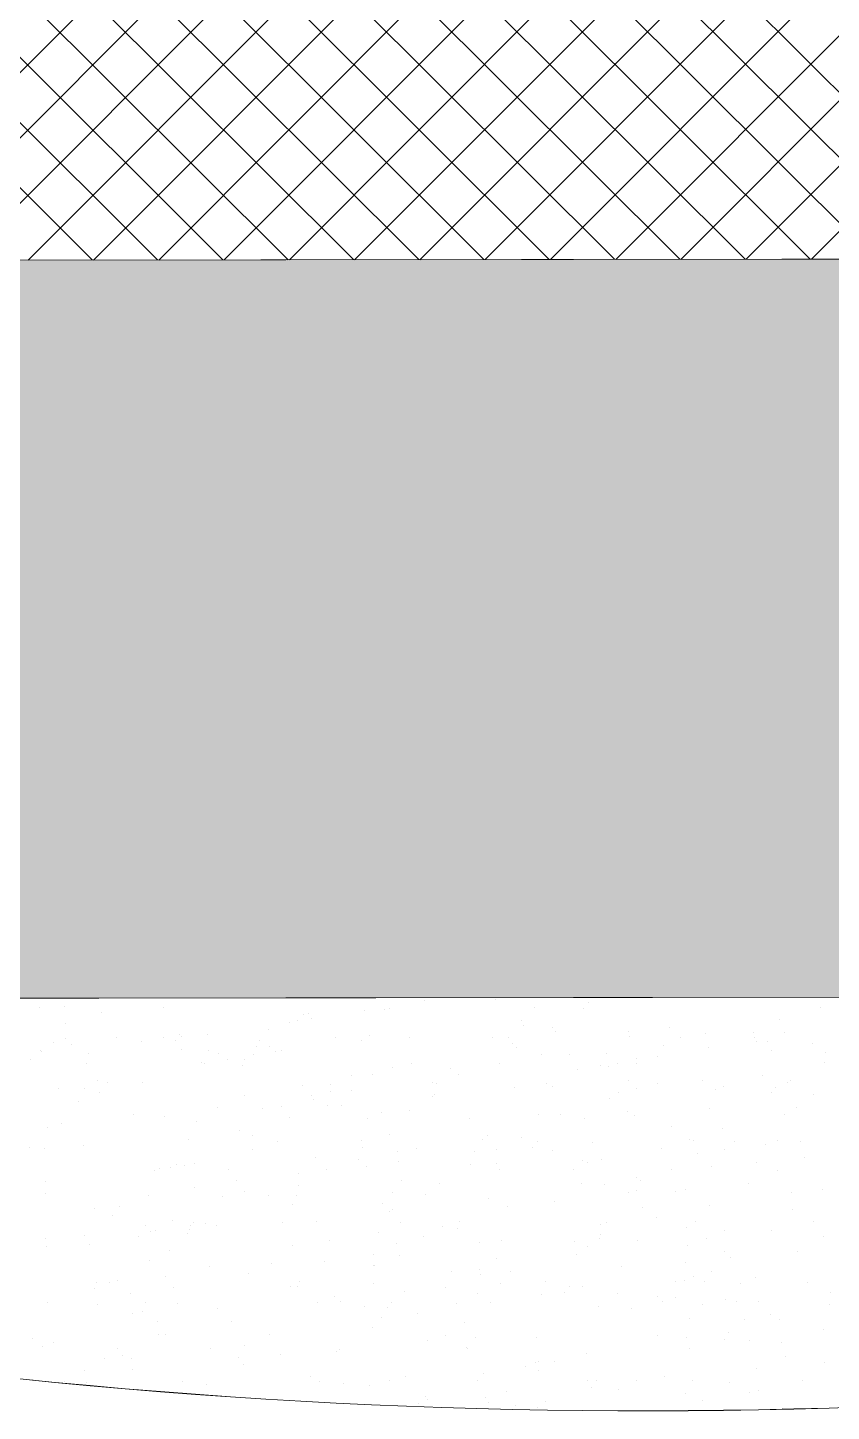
# Model space of a CAD drawing. Header units: inches. Extents: x 22513 to 23848, y -2930 to -2337.
# Drawn here: x 23284.43 to 23287.73, y -2578.94 to -2573.25 of the extents above; entities that cross this region are included whole.
import ezdxf

# ---------------------------------------------------------------- set-up
doc = ezdxf.new("R2010")
doc.units = ezdxf.units.IN
doc.header["$LTSCALE"] = 10
doc.header["$MEASUREMENT"] = 0
doc.layers.add('FURNITURE', color=144, linetype='Continuous', lineweight=9)
doc.layers.add('FURNTIURE', color=7, linetype='Continuous', lineweight=5)

# ---------------------------------------------------------------- blocks, each defined once
blk = doc.blocks.new("50'X96'-G59")
at = {"layer": 'FURNTIURE', "color": 7, "linetype": 'Continuous'}
for p, q in [((1343.851, 882.475), (1331.852, 894.474)), ((1332.382, 894.474), (1344.382, 882.475)), ((1344.912, 882.475), (1332.913, 894.474)), ((1333.443, 894.474), (1345.442, 882.475)), ((1345.973, 882.475), (1333.973, 894.474)), ((1334.504, 894.474), (1346.503, 882.475)), ((1348.967, 894.474), (1336.967, 882.474)), ((1337.497, 882.474), (1349.497, 894.474)), ((1350.028, 894.474), (1338.027, 882.474)), ((1338.558, 882.474), (1350.558, 894.474)), ((1351.088, 894.474), (1339.088, 882.474)), ((1339.618, 882.474), (1351.619, 894.474)), ((1352.149, 894.474), (1340.149, 882.474)), ((1340.679, 882.474), (1352.679, 894.474)), ((1353.21, 894.474), (1341.209, 882.474)), ((1341.74, 882.474), (1353.74, 894.474)), ((1354.27, 894.474), (1342.27, 882.474)), ((1342.8, 882.474), (1354.801, 894.474)), ((1355.331, 894.474), (1343.331, 882.474)), ((1331.522, 894.274), (1343.321, 882.475)), ((1343.861, 882.474), (1355.701, 894.314)), ((1342.791, 882.475), (1331.345, 893.92)), ((1355.878, 893.961), (1344.391, 882.474)), ((1331.168, 893.567), (1342.26, 882.475)), ((1344.922, 882.474), (1356.054, 893.606)), ((1341.73, 882.475), (1330.992, 893.213)), ((1330.815, 892.86), (1341.2, 882.475)), ((1340.669, 882.475), (1330.638, 892.507)), ((1330.462, 892.152), (1340.139, 882.475)), ((1339.609, 882.475), (1330.284, 891.799)), ((1330.107, 891.446), (1339.078, 882.475))]:
    blk.add_line(p, q, dxfattribs=at)
blk = doc.blocks.new("50'X96'-G60")
at = {"layer": 'FURNTIURE', "color": 3, "linetype": 'Continuous'}
for p, q in [((1341.768, 876.451), (1341.768, 876.451)), ((1339.143, 876.354), (1339.143, 876.354)), ((1341.443, 876.382), (1341.443, 876.382)), ((1341.481, 876.39), (1341.481, 876.39)), ((1342.665, 876.397), (1342.665, 876.397)), ((1340.74, 876.292), (1340.74, 876.292)), ((1342.812, 876.228), (1342.812, 876.228)), ((1343.759, 876.232), (1343.759, 876.232)), ((1344.653, 876.295), (1344.653, 876.295)), ((1338.754, 876.111), (1338.754, 876.111)), ((1339.471, 876.12), (1339.471, 876.12)), ((1340.007, 876.178), (1340.007, 876.178)), ((1340.425, 876.131), (1340.425, 876.131)), ((1343.429, 876.199), (1343.429, 876.199)), ((1344.47, 876.119), (1344.47, 876.119)), ((1344.554, 876.118), (1344.554, 876.118)), ((1344.695, 876.184), (1344.695, 876.184)), ((1338.651, 876.05), (1338.651, 876.05)), ((1340.017, 876.046), (1340.017, 876.046)), ((1340.099, 876.022), (1340.099, 876.022)), ((1340.507, 876.083), (1340.507, 876.083)), ((1340.558, 876.036), (1340.558, 876.036)), ((1342.488, 876.101), (1342.488, 876.101)), ((1344.075, 876.066), (1344.075, 876.066)), ((1344.925, 876.101), (1344.925, 876.101)), ((1345.025, 876.027), (1345.025, 876.027)), ((1338.57, 875.974), (1338.57, 875.974)), ((1339.02, 875.94), (1339.02, 875.94)), ((1339.98, 875.94), (1339.98, 875.94)), ((1340.31, 875.973), (1340.31, 875.973)), ((1341.66, 875.94), (1341.66, 875.94)), ((1342.38, 875.94), (1342.38, 875.94)), ((1343.015, 875.891), (1343.015, 875.891)), ((1343.197, 875.923), (1343.197, 875.923)), ((1343.34, 875.94), (1343.34, 875.94)), ((1343.488, 875.982), (1343.488, 875.982)), ((1343.49, 875.94), (1343.49, 875.94)), ((1343.661, 875.993), (1343.661, 875.993)), ((1345.02, 875.94), (1345.02, 875.94)), ((1339.476, 875.784), (1339.476, 875.784)), ((1341.869, 875.777), (1341.869, 875.777)), ((1342.758, 875.779), (1342.758, 875.779)), ((1343.665, 875.776), (1343.665, 875.776)), ((1344.74, 875.798), (1344.74, 875.798)), ((1338.794, 875.743), (1338.794, 875.743)), ((1339.005, 875.739), (1339.005, 875.739)), ((1340.777, 875.762), (1340.777, 875.762)), ((1341.174, 875.72), (1341.174, 875.72)), ((1341.83, 875.67), (1341.83, 875.67)), ((1342.501, 875.747), (1342.501, 875.747)), ((1343.345, 875.701), (1343.345, 875.701)), ((1344.131, 875.725), (1344.131, 875.725)), ((1340.085, 875.583), (1340.085, 875.583)), ((1340.865, 875.652), (1340.865, 875.652)), ((1340.979, 875.596), (1340.979, 875.596)), ((1344.788, 875.578), (1344.788, 875.578)), ((1338.815, 875.452), (1338.815, 875.452)), ((1341.415, 875.541), (1341.415, 875.541)), ((1342.693, 875.521), (1342.693, 875.521)), ((1342.871, 875.526), (1342.871, 875.526)), ((1344.691, 875.522), (1344.691, 875.522)), ((1338.705, 875.424), (1338.705, 875.424)), ((1339.85, 875.321), (1339.85, 875.321)), ((1340.264, 875.394), (1340.264, 875.394)), ((1342.243, 875.325), (1342.243, 875.325)), ((1342.276, 875.357), (1342.276, 875.357)), ((1340.57, 875.304), (1340.57, 875.304)), ((1341.256, 875.318), (1341.256, 875.318)), ((1342.357, 875.237), (1342.357, 875.237)), ((1342.808, 875.23), (1342.808, 875.23)), ((1343.696, 875.245), (1343.696, 875.245)), ((1344.638, 875.312), (1344.638, 875.312)), ((1339.754, 875.125), (1339.754, 875.125)), ((1339.82, 875.114), (1339.82, 875.114)), ((1342.142, 875.121), (1342.142, 875.121)), ((1344.466, 875.132), (1344.466, 875.132)), ((1338.687, 874.983), (1338.687, 874.983)), ((1341.582, 874.987), (1341.582, 874.987)), ((1343.49, 875.01), (1343.49, 875.01)), ((1339.527, 874.87), (1339.527, 874.87)), ((1340.305, 874.904), (1340.305, 874.904)), ((1341.51, 874.888), (1341.51, 874.888)), ((1343.043, 874.966), (1343.043, 874.966)), ((1343.491, 874.906), (1343.491, 874.906)), ((1344.403, 874.959), (1344.403, 874.959)), ((1339.286, 874.781), (1339.286, 874.781)), ((1342.291, 874.843), (1342.291, 874.843)), ((1339.89, 874.649), (1339.89, 874.649)), ((1340.61, 874.649), (1340.61, 874.649)), ((1341.481, 874.74), (1341.481, 874.74)), ((1341.57, 874.649), (1341.57, 874.649)), ((1343.25, 874.649), (1343.25, 874.649)), ((1343.655, 874.682), (1343.655, 874.682)), ((1343.97, 874.649), (1343.97, 874.649)), ((1344.93, 874.649), (1344.93, 874.649)), ((1339.003, 874.543), (1339.003, 874.543)), ((1339.443, 874.536), (1339.443, 874.536)), ((1339.843, 874.563), (1339.843, 874.563)), ((1339.864, 874.621), (1339.864, 874.621)), ((1339.989, 874.641), (1339.989, 874.641)), ((1340.074, 874.628), (1340.074, 874.628)), ((1342.035, 874.601), (1342.035, 874.601)), ((1344.205, 874.582), (1344.205, 874.582)), ((1342.389, 874.498), (1342.389, 874.498)), ((1343.191, 874.518), (1343.191, 874.518)), ((1343.907, 874.455), (1343.907, 874.455)), ((1344.061, 874.518), (1344.061, 874.518)), ((1340.52, 874.317), (1340.52, 874.317)), ((1341.353, 874.39), (1341.353, 874.39)), ((1341.561, 874.38), (1341.561, 874.38)), ((1343.891, 874.323), (1343.891, 874.323)), ((1344.204, 874.407), (1344.204, 874.407)), ((1340.02, 874.29), (1340.02, 874.29)), ((1341.358, 874.299), (1341.358, 874.299)), ((1342.21, 874.265), (1342.21, 874.265)), ((1342.469, 874.251), (1342.469, 874.251)), ((1344.457, 874.195), (1344.457, 874.195)), ((1339.098, 874.161), (1339.098, 874.161)), ((1339.275, 874.18), (1339.275, 874.18)), ((1339.73, 874.123), (1339.73, 874.123)), ((1342.747, 874.166), (1342.747, 874.166)), ((1343.805, 874.161), (1343.805, 874.161)), ((1339.106, 873.985), (1339.106, 873.985)), ((1339.758, 873.991), (1339.758, 873.991)), ((1341.032, 874.048), (1341.032, 874.048)), ((1341.087, 874.006), (1341.087, 874.006)), ((1342.715, 874.064), (1342.715, 874.064)), ((1343.333, 874.067), (1343.333, 874.067)), ((1343.66, 874.047), (1343.66, 874.047)), ((1339.471, 873.93), (1339.471, 873.93)), ((1341.276, 873.965), (1341.276, 873.965)), ((1341.415, 873.872), (1341.415, 873.872)), ((1341.466, 873.954), (1341.466, 873.954)), ((1343.447, 873.945), (1343.447, 873.945)), ((1344.581, 873.899), (1344.581, 873.899)), ((1339.596, 873.844), (1339.596, 873.844)), ((1341.34, 873.794), (1341.34, 873.794)), ((1344.24, 873.751), (1344.24, 873.751)), ((1344.648, 873.853), (1344.648, 873.853)), ((1339.66, 873.739), (1339.66, 873.739)), ((1342.183, 873.711), (1342.183, 873.711)), ((1343.656, 873.729), (1343.656, 873.729)), ((1344.207, 873.691), (1344.207, 873.691)), ((1344.663, 873.666), (1344.663, 873.666)), ((1339.167, 873.548), (1339.167, 873.548)), ((1340.028, 873.625), (1340.028, 873.625)), ((1340.597, 873.574), (1340.597, 873.574)), ((1342.119, 873.622), (1342.119, 873.622)), ((1343.082, 873.577), (1343.082, 873.577)), ((1342.669, 873.504), (1342.669, 873.504)), ((1338.84, 873.359), (1338.84, 873.359)), ((1339.021, 873.352), (1339.021, 873.352)), ((1339.8, 873.359), (1339.8, 873.359)), ((1340.914, 873.354), (1340.914, 873.354)), ((1341.48, 873.359), (1341.48, 873.359)), ((1342.2, 873.359), (1342.2, 873.359)), ((1343.16, 873.359), (1343.16, 873.359)), ((1343.49, 873.36), (1343.49, 873.36)), ((1343.719, 873.391), (1343.719, 873.391)), ((1344.84, 873.359), (1344.84, 873.359)), ((1340.41, 873.219), (1340.41, 873.219)), ((1342.282, 873.187), (1342.282, 873.187)), ((1342.428, 873.275), (1342.428, 873.275)), ((1343.339, 873.29), (1343.339, 873.29)), ((1343.889, 873.254), (1343.889, 873.254)), ((1342.505, 873.155), (1342.505, 873.155)), ((1344.675, 873.135), (1344.675, 873.135))]:
    blk.add_line(p, q, dxfattribs=at)
blk = doc.blocks.new("50'X96'-G61")
at = {"layer": 'FURNTIURE', "color": 1, "linetype": 'Continuous'}
for p, q in [((1341.768, 876.451), (1341.768, 876.451)), ((1339.143, 876.354), (1339.143, 876.354)), ((1341.443, 876.382), (1341.443, 876.382)), ((1341.481, 876.39), (1341.481, 876.39)), ((1342.665, 876.397), (1342.665, 876.397)), ((1340.74, 876.292), (1340.74, 876.292)), ((1342.812, 876.228), (1342.812, 876.228)), ((1343.759, 876.232), (1343.759, 876.232)), ((1344.653, 876.295), (1344.653, 876.295)), ((1338.754, 876.111), (1338.754, 876.111)), ((1339.471, 876.12), (1339.471, 876.12)), ((1340.007, 876.178), (1340.007, 876.178)), ((1340.425, 876.131), (1340.425, 876.131)), ((1343.429, 876.199), (1343.429, 876.199)), ((1344.47, 876.119), (1344.47, 876.119)), ((1344.554, 876.118), (1344.554, 876.118)), ((1344.695, 876.184), (1344.695, 876.184)), ((1338.651, 876.05), (1338.651, 876.05)), ((1340.017, 876.046), (1340.017, 876.046)), ((1340.099, 876.022), (1340.099, 876.022)), ((1340.507, 876.083), (1340.507, 876.083)), ((1340.558, 876.036), (1340.558, 876.036)), ((1342.488, 876.101), (1342.488, 876.101)), ((1344.075, 876.066), (1344.075, 876.066)), ((1344.925, 876.101), (1344.925, 876.101)), ((1345.025, 876.027), (1345.025, 876.027)), ((1338.57, 875.974), (1338.57, 875.974)), ((1339.02, 875.94), (1339.02, 875.94)), ((1339.98, 875.94), (1339.98, 875.94)), ((1340.31, 875.973), (1340.31, 875.973)), ((1341.66, 875.94), (1341.66, 875.94)), ((1342.38, 875.94), (1342.38, 875.94)), ((1343.015, 875.891), (1343.015, 875.891)), ((1343.197, 875.923), (1343.197, 875.923)), ((1343.34, 875.94), (1343.34, 875.94)), ((1343.488, 875.982), (1343.488, 875.982)), ((1343.49, 875.94), (1343.49, 875.94)), ((1343.661, 875.993), (1343.661, 875.993)), ((1345.02, 875.94), (1345.02, 875.94)), ((1339.476, 875.784), (1339.476, 875.784)), ((1341.869, 875.777), (1341.869, 875.777)), ((1342.758, 875.779), (1342.758, 875.779)), ((1343.665, 875.776), (1343.665, 875.776)), ((1344.74, 875.798), (1344.74, 875.798)), ((1338.794, 875.743), (1338.794, 875.743)), ((1339.005, 875.739), (1339.005, 875.739)), ((1340.777, 875.762), (1340.777, 875.762)), ((1341.174, 875.72), (1341.174, 875.72)), ((1341.83, 875.67), (1341.83, 875.67)), ((1342.501, 875.747), (1342.501, 875.747)), ((1343.345, 875.701), (1343.345, 875.701)), ((1344.131, 875.725), (1344.131, 875.725)), ((1340.085, 875.583), (1340.085, 875.583)), ((1340.865, 875.652), (1340.865, 875.652)), ((1340.979, 875.596), (1340.979, 875.596)), ((1344.788, 875.578), (1344.788, 875.578)), ((1338.815, 875.452), (1338.815, 875.452)), ((1341.415, 875.541), (1341.415, 875.541)), ((1342.693, 875.521), (1342.693, 875.521)), ((1342.871, 875.526), (1342.871, 875.526)), ((1344.691, 875.522), (1344.691, 875.522)), ((1338.705, 875.424), (1338.705, 875.424)), ((1339.85, 875.321), (1339.85, 875.321)), ((1340.264, 875.394), (1340.264, 875.394)), ((1342.243, 875.325), (1342.243, 875.325)), ((1342.276, 875.357), (1342.276, 875.357)), ((1340.57, 875.304), (1340.57, 875.304)), ((1341.256, 875.318), (1341.256, 875.318)), ((1342.357, 875.237), (1342.357, 875.237)), ((1342.808, 875.23), (1342.808, 875.23)), ((1343.696, 875.245), (1343.696, 875.245)), ((1344.638, 875.312), (1344.638, 875.312)), ((1339.754, 875.125), (1339.754, 875.125)), ((1339.82, 875.114), (1339.82, 875.114)), ((1342.142, 875.121), (1342.142, 875.121)), ((1344.466, 875.132), (1344.466, 875.132)), ((1338.687, 874.983), (1338.687, 874.983)), ((1341.582, 874.987), (1341.582, 874.987)), ((1343.49, 875.01), (1343.49, 875.01)), ((1339.527, 874.87), (1339.527, 874.87)), ((1340.305, 874.904), (1340.305, 874.904)), ((1341.51, 874.888), (1341.51, 874.888)), ((1343.043, 874.966), (1343.043, 874.966)), ((1343.491, 874.906), (1343.491, 874.906)), ((1344.403, 874.959), (1344.403, 874.959)), ((1339.286, 874.781), (1339.286, 874.781)), ((1342.291, 874.843), (1342.291, 874.843)), ((1339.89, 874.649), (1339.89, 874.649)), ((1340.61, 874.649), (1340.61, 874.649)), ((1341.481, 874.74), (1341.481, 874.74)), ((1341.57, 874.649), (1341.57, 874.649)), ((1343.25, 874.649), (1343.25, 874.649)), ((1343.655, 874.682), (1343.655, 874.682)), ((1343.97, 874.649), (1343.97, 874.649)), ((1344.93, 874.649), (1344.93, 874.649)), ((1339.003, 874.543), (1339.003, 874.543)), ((1339.443, 874.536), (1339.443, 874.536)), ((1339.843, 874.563), (1339.843, 874.563)), ((1339.864, 874.621), (1339.864, 874.621)), ((1339.989, 874.641), (1339.989, 874.641)), ((1340.074, 874.628), (1340.074, 874.628)), ((1342.035, 874.601), (1342.035, 874.601)), ((1344.205, 874.582), (1344.205, 874.582)), ((1342.389, 874.498), (1342.389, 874.498)), ((1343.191, 874.518), (1343.191, 874.518)), ((1343.907, 874.455), (1343.907, 874.455)), ((1344.061, 874.518), (1344.061, 874.518)), ((1340.52, 874.317), (1340.52, 874.317)), ((1341.353, 874.39), (1341.353, 874.39)), ((1341.561, 874.38), (1341.561, 874.38)), ((1343.891, 874.323), (1343.891, 874.323)), ((1344.204, 874.407), (1344.204, 874.407)), ((1340.02, 874.29), (1340.02, 874.29)), ((1341.358, 874.299), (1341.358, 874.299)), ((1342.21, 874.265), (1342.21, 874.265)), ((1342.469, 874.251), (1342.469, 874.251)), ((1344.457, 874.195), (1344.457, 874.195)), ((1339.098, 874.161), (1339.098, 874.161)), ((1339.275, 874.18), (1339.275, 874.18)), ((1339.73, 874.123), (1339.73, 874.123)), ((1342.747, 874.166), (1342.747, 874.166)), ((1343.805, 874.161), (1343.805, 874.161)), ((1339.106, 873.985), (1339.106, 873.985)), ((1339.758, 873.991), (1339.758, 873.991)), ((1341.032, 874.048), (1341.032, 874.048)), ((1341.087, 874.006), (1341.087, 874.006)), ((1342.715, 874.064), (1342.715, 874.064)), ((1343.333, 874.067), (1343.333, 874.067)), ((1343.66, 874.047), (1343.66, 874.047)), ((1339.471, 873.93), (1339.471, 873.93)), ((1341.276, 873.965), (1341.276, 873.965)), ((1341.415, 873.872), (1341.415, 873.872)), ((1341.466, 873.954), (1341.466, 873.954)), ((1343.447, 873.945), (1343.447, 873.945)), ((1344.581, 873.899), (1344.581, 873.899)), ((1339.596, 873.844), (1339.596, 873.844)), ((1341.34, 873.794), (1341.34, 873.794)), ((1344.24, 873.751), (1344.24, 873.751)), ((1344.648, 873.853), (1344.648, 873.853)), ((1339.66, 873.739), (1339.66, 873.739)), ((1342.183, 873.711), (1342.183, 873.711)), ((1343.656, 873.729), (1343.656, 873.729)), ((1344.207, 873.691), (1344.207, 873.691)), ((1344.663, 873.666), (1344.663, 873.666)), ((1339.167, 873.548), (1339.167, 873.548)), ((1340.028, 873.625), (1340.028, 873.625)), ((1340.597, 873.574), (1340.597, 873.574)), ((1342.119, 873.622), (1342.119, 873.622)), ((1343.082, 873.577), (1343.082, 873.577)), ((1342.669, 873.504), (1342.669, 873.504)), ((1338.84, 873.359), (1338.84, 873.359)), ((1339.021, 873.352), (1339.021, 873.352)), ((1339.8, 873.359), (1339.8, 873.359)), ((1340.914, 873.354), (1340.914, 873.354)), ((1341.48, 873.359), (1341.48, 873.359)), ((1342.2, 873.359), (1342.2, 873.359)), ((1343.16, 873.359), (1343.16, 873.359)), ((1343.49, 873.36), (1343.49, 873.36)), ((1343.719, 873.391), (1343.719, 873.391)), ((1344.84, 873.359), (1344.84, 873.359)), ((1340.41, 873.219), (1340.41, 873.219)), ((1342.282, 873.187), (1342.282, 873.187)), ((1342.428, 873.275), (1342.428, 873.275)), ((1343.339, 873.29), (1343.339, 873.29)), ((1343.889, 873.254), (1343.889, 873.254)), ((1342.505, 873.155), (1342.505, 873.155)), ((1344.675, 873.135), (1344.675, 873.135))]:
    blk.add_line(p, q, dxfattribs=at)
blk = doc.blocks.new("50'X96'-G62")
at = {"layer": 'FURNTIURE', "color": 3, "linetype": 'Continuous'}
for p, q in [((1342.346, 876.461), (1342.346, 876.461)), ((1338.642, 876.401), (1338.642, 876.401)), ((1339.646, 876.396), (1339.646, 876.396)), ((1340.825, 876.344), (1340.825, 876.344)), ((1343.061, 876.384), (1343.061, 876.384)), ((1343.106, 876.431), (1343.106, 876.431)), ((1338.849, 876.268), (1338.849, 876.268)), ((1340.675, 876.275), (1340.675, 876.275)), ((1342.557, 876.285), (1342.557, 876.285)), ((1342.571, 876.246), (1342.571, 876.246)), ((1338.85, 876.15), (1338.85, 876.15)), ((1339.267, 876.156), (1339.267, 876.156)), ((1339.65, 876.15), (1339.65, 876.15)), ((1339.749, 876.128), (1339.749, 876.128)), ((1339.793, 876.162), (1339.793, 876.162)), ((1340.504, 876.217), (1340.504, 876.217)), ((1341.05, 876.15), (1341.05, 876.15)), ((1341.65, 876.15), (1341.65, 876.15)), ((1342.319, 876.147), (1342.319, 876.147)), ((1342.45, 876.15), (1342.45, 876.15)), ((1342.836, 876.195), (1342.836, 876.195)), ((1343.434, 876.154), (1343.434, 876.154)), ((1343.85, 876.15), (1343.85, 876.15)), ((1344.053, 876.178), (1344.053, 876.178)), ((1344.444, 876.19), (1344.444, 876.19)), ((1344.45, 876.15), (1344.45, 876.15)), ((1338.656, 876.038), (1338.656, 876.038)), ((1339.035, 876.023), (1339.035, 876.023)), ((1339.796, 876.053), (1339.796, 876.053)), ((1340.383, 876.013), (1340.383, 876.013)), ((1340.609, 876.045), (1340.609, 876.045)), ((1342.72, 876.01), (1342.72, 876.01)), ((1343.246, 876.02), (1343.246, 876.02)), ((1343.713, 876.081), (1343.713, 876.081)), ((1344.592, 876.043), (1344.592, 876.043)), ((1339.96, 875.951), (1339.96, 875.951)), ((1340.29, 875.925), (1340.29, 875.925)), ((1341.507, 875.907), (1341.507, 875.907)), ((1343.262, 875.914), (1343.262, 875.914)), ((1339.115, 875.805), (1339.115, 875.805)), ((1339.193, 875.787), (1339.193, 875.787)), ((1341.001, 875.771), (1341.001, 875.771)), ((1341.173, 875.84), (1341.173, 875.84)), ((1341.837, 875.784), (1341.837, 875.784)), ((1342.049, 875.851), (1342.049, 875.851)), ((1344.026, 875.8), (1344.026, 875.8)), ((1344.512, 875.837), (1344.512, 875.837)), ((1344.721, 875.781), (1344.721, 875.781)), ((1339.128, 875.704), (1339.128, 875.704)), ((1340.305, 875.683), (1340.305, 875.683)), ((1340.851, 875.681), (1340.851, 875.681)), ((1341.002, 875.716), (1341.002, 875.716)), ((1341.849, 875.684), (1341.849, 875.684)), ((1342.809, 875.755), (1342.809, 875.755)), ((1343.491, 875.734), (1343.491, 875.734)), ((1344.198, 875.749), (1344.198, 875.749)), ((1344.618, 875.739), (1344.618, 875.739)), ((1344.931, 875.687), (1344.931, 875.687)), ((1338.96, 875.637), (1338.96, 875.637)), ((1341.097, 875.6), (1341.097, 875.6)), ((1341.644, 875.554), (1341.644, 875.554)), ((1343.416, 875.551), (1343.416, 875.551)), ((1344.086, 875.574), (1344.086, 875.574)), ((1339.654, 875.511), (1339.654, 875.511)), ((1339.914, 875.473), (1339.914, 875.473)), ((1340.675, 875.5), (1340.675, 875.5)), ((1341.309, 875.49), (1341.309, 875.49)), ((1342.13, 875.495), (1342.13, 875.495)), ((1343.071, 875.49), (1343.071, 875.49)), ((1343.476, 875.513), (1343.476, 875.513)), ((1340.37, 875.358), (1340.37, 875.358)), ((1341.486, 875.365), (1341.486, 875.365)), ((1342.559, 875.335), (1342.559, 875.335)), ((1343.779, 875.426), (1343.779, 875.426)), ((1343.921, 875.319), (1343.921, 875.319)), ((1338.561, 875.257), (1338.561, 875.257)), ((1338.677, 875.251), (1338.677, 875.251)), ((1339.001, 875.275), (1339.001, 875.275)), ((1340.369, 875.241), (1340.369, 875.241)), ((1341.265, 875.261), (1341.265, 875.261)), ((1341.545, 875.221), (1341.545, 875.221)), ((1341.703, 875.25), (1341.703, 875.25)), ((1342.177, 875.224), (1342.177, 875.224)), ((1342.643, 875.254), (1342.643, 875.254)), ((1343.955, 875.307), (1343.955, 875.307)), ((1343.986, 875.208), (1343.986, 875.208)), ((1344.288, 875.303), (1344.288, 875.303)), ((1344.539, 875.274), (1344.539, 875.274)), ((1344.825, 875.3), (1344.825, 875.3)), ((1339.901, 875.127), (1339.901, 875.127)), ((1340.879, 875.18), (1340.879, 875.18)), ((1341.233, 875.156), (1341.233, 875.156)), ((1341.553, 875.143), (1341.553, 875.143)), ((1342.35, 875.125), (1342.35, 875.125)), ((1343.09, 875.134), (1343.09, 875.134)), ((1343.203, 875.157), (1343.203, 875.157)), ((1344.855, 875.173), (1344.855, 875.173)), ((1339.575, 875.076), (1339.575, 875.076)), ((1339.613, 875.086), (1339.613, 875.086)), ((1340.175, 875.076), (1340.175, 875.076)), ((1340.24, 874.991), (1340.24, 874.991)), ((1340.745, 875.047), (1340.745, 875.047)), ((1340.975, 875.076), (1340.975, 875.076)), ((1342.375, 875.076), (1342.375, 875.076)), ((1342.975, 875.076), (1342.975, 875.076)), ((1343.522, 874.985), (1343.522, 874.985)), ((1343.775, 875.076), (1343.775, 875.076)), ((1344.632, 875.07), (1344.632, 875.07)), ((1338.687, 874.885), (1338.687, 874.885)), ((1339.895, 874.93), (1339.895, 874.93)), ((1341.778, 874.875), (1341.778, 874.875)), ((1341.893, 874.964), (1341.893, 874.964)), ((1343.232, 874.953), (1343.232, 874.953)), ((1343.428, 874.889), (1343.428, 874.889)), ((1343.887, 874.909), (1343.887, 874.909)), ((1345.002, 874.915), (1345.002, 874.915)), ((1339.087, 874.768), (1339.087, 874.768)), ((1340.126, 874.859), (1340.126, 874.859)), ((1340.694, 874.795), (1340.694, 874.795)), ((1341.43, 874.801), (1341.43, 874.801)), ((1342.441, 874.78), (1342.441, 874.78)), ((1342.823, 874.818), (1342.823, 874.818)), ((1343.54, 874.768), (1343.54, 874.768)), ((1344.086, 874.78), (1344.086, 874.78)), ((1339.234, 874.704), (1339.234, 874.704)), ((1339.718, 874.665), (1339.718, 874.665)), ((1340.889, 874.654), (1340.889, 874.654)), ((1341.508, 874.752), (1341.508, 874.752)), ((1342.05, 874.656), (1342.05, 874.656)), ((1344.758, 874.751), (1344.758, 874.751)), ((1339.497, 874.625), (1339.497, 874.625)), ((1339.539, 874.576), (1339.539, 874.576)), ((1339.584, 874.582), (1339.584, 874.582)), ((1339.86, 874.594), (1339.86, 874.594)), ((1341.392, 874.566), (1341.392, 874.566)), ((1341.76, 874.532), (1341.76, 874.532)), ((1343.201, 874.549), (1343.201, 874.549)), ((1344.587, 874.581), (1344.587, 874.581)), ((1345.009, 874.533), (1345.009, 874.533)), ((1338.687, 874.52), (1338.687, 874.52)), ((1338.699, 874.452), (1338.699, 874.452)), ((1339.042, 874.474), (1339.042, 874.474)), ((1340.695, 874.465), (1340.695, 874.465)), ((1340.993, 874.498), (1340.993, 874.498)), ((1341.543, 874.477), (1341.543, 874.477)), ((1342.212, 874.48), (1342.212, 874.48)), ((1342.986, 874.491), (1342.986, 874.491)), ((1343.089, 874.45), (1343.089, 874.45)), ((1343.494, 874.499), (1343.494, 874.499)), ((1339.53, 874.34), (1339.53, 874.34)), ((1339.693, 874.418), (1339.693, 874.418)), ((1342.35, 874.35), (1342.35, 874.35)), ((1343.002, 874.387), (1343.002, 874.387)), ((1344.798, 874.405), (1344.798, 874.405)), ((1339.666, 874.21), (1339.666, 874.21)), ((1341.99, 874.248), (1341.99, 874.248)), ((1342.221, 874.221), (1342.221, 874.221)), ((1343.368, 874.29), (1343.368, 874.29)), ((1344.101, 874.245), (1344.101, 874.245)), ((1339.085, 874.116), (1339.085, 874.116)), ((1339.208, 874.159), (1339.208, 874.159)), ((1340.675, 874.125), (1340.675, 874.125)), ((1340.736, 874.131), (1340.736, 874.131)), ((1340.75, 874.165), (1340.75, 874.165)), ((1341.355, 874.153), (1341.355, 874.153)), ((1341.939, 874.12), (1341.939, 874.12)), ((1342.388, 874.147), (1342.388, 874.147)), ((1342.944, 874.129), (1342.944, 874.129)), ((1343.054, 874.127), (1343.054, 874.127)), ((1343.877, 874.17), (1343.877, 874.17)), ((1344.039, 874.161), (1344.039, 874.161)), ((1344.338, 874.146), (1344.338, 874.146)), ((1344.881, 874.157), (1344.881, 874.157)), ((1338.7, 874), (1338.7, 874)), ((1339.5, 874), (1339.5, 874)), ((1340.9, 874), (1340.9, 874)), ((1341.5, 874), (1341.5, 874)), ((1342.029, 873.991), (1342.029, 873.991)), ((1342.201, 874.071), (1342.201, 874.071)), ((1342.3, 874), (1342.3, 874)), ((1342.903, 874.075), (1342.903, 874.075)), ((1343.7, 874), (1343.7, 874)), ((1343.803, 874.038), (1343.803, 874.038)), ((1344.026, 873.975), (1344.026, 873.975)), ((1344.212, 874.016), (1344.212, 874.016)), ((1344.3, 874), (1344.3, 874)), ((1344.484, 873.999), (1344.484, 873.999)), ((1339.393, 873.914), (1339.393, 873.914)), ((1340.085, 873.948), (1340.085, 873.948)), ((1341.706, 873.906), (1341.706, 873.906)), ((1343.18, 873.965), (1343.18, 873.965)), ((1340.201, 873.848), (1340.201, 873.848)), ((1342.09, 873.832), (1342.09, 873.832)), ((1345.007, 873.777), (1345.007, 873.777)), ((1338.58, 873.711), (1338.58, 873.711)), ((1338.748, 873.677), (1338.748, 873.677)), ((1339.603, 873.737), (1339.603, 873.737)), ((1340.301, 873.65), (1340.301, 873.65)), ((1340.508, 873.736), (1340.508, 873.736)), ((1341.79, 873.687), (1341.79, 873.687)), ((1341.938, 873.728), (1341.938, 873.728)), ((1342.109, 873.633), (1342.109, 873.633)), ((1343.893, 873.706), (1343.893, 873.706)), ((1344.41, 873.688), (1344.41, 873.688)), ((1339.27, 873.626), (1339.27, 873.626)), ((1339.311, 873.566), (1339.311, 873.566)), ((1341.048, 873.597), (1341.048, 873.597)), ((1341.079, 873.618), (1341.079, 873.618)), ((1343.918, 873.617), (1343.918, 873.617)), ((1339.001, 873.45), (1339.001, 873.45)), ((1339.392, 873.458), (1339.392, 873.458)), ((1340.296, 873.492), (1340.296, 873.492)), ((1342.244, 873.415), (1342.244, 873.415)), ((1342.588, 873.476), (1342.588, 873.476)), ((1344.46, 873.457), (1344.46, 873.457)), ((1345.017, 873.507), (1345.017, 873.507)), ((1338.588, 873.378), (1338.588, 873.378)), ((1339.992, 873.331), (1339.992, 873.331)), ((1340.838, 873.397), (1340.838, 873.397)), ((1341.106, 873.338), (1341.106, 873.338)), ((1341.612, 873.392), (1341.612, 873.392)), ((1343.12, 873.3), (1343.12, 873.3)), ((1343.945, 873.358), (1343.945, 873.358)), ((1344.245, 873.341), (1344.245, 873.341)), ((1341.774, 873.232), (1341.774, 873.232)), ((1341.793, 873.206), (1341.793, 873.206)), ((1342.264, 873.227), (1342.264, 873.227)), ((1342.747, 873.189), (1342.747, 873.189)), ((1344.026, 873.2), (1344.026, 873.2)), ((1344.405, 873.26), (1344.405, 873.26)), ((1344.48, 873.277), (1344.48, 873.277)), ((1341.717, 873.176), (1341.717, 873.176))]:
    blk.add_line(p, q, dxfattribs=at)
blk = doc.blocks.new("50'X96'-G63")
at = {"layer": 'FURNTIURE', "color": 5, "linetype": 'Continuous'}
for p, q in [((1338.844, 876.404), (1338.844, 876.404)), ((1340.786, 876.343), (1340.786, 876.343)), ((1341.279, 876.369), (1341.279, 876.369)), ((1344.985, 876.387), (1344.985, 876.387)), ((1340.849, 876.308), (1340.849, 876.308)), ((1339.779, 876.178), (1339.779, 876.178)), ((1341.258, 876.131), (1341.258, 876.131)), ((1341.324, 876.165), (1341.324, 876.165)), ((1338.9, 876.098), (1338.9, 876.098)), ((1340.401, 876.078), (1340.401, 876.078)), ((1342.517, 876.066), (1342.517, 876.066)), ((1342.951, 876.008), (1342.951, 876.008)), ((1340.165, 875.973), (1340.165, 875.973)), ((1341.976, 875.897), (1341.976, 875.897)), ((1341.349, 875.85), (1341.349, 875.85)), ((1343.43, 875.802), (1343.43, 875.802)), ((1344.589, 875.701), (1344.589, 875.701)), ((1340.451, 875.574), (1340.451, 875.574)), ((1340.61, 875.594), (1340.61, 875.594)), ((1343.273, 875.652), (1343.273, 875.652)), ((1339.404, 875.529), (1339.404, 875.529)), ((1344.192, 875.409), (1344.192, 875.409)), ((1342.687, 875.306), (1342.687, 875.306)), ((1343.137, 875.292), (1343.137, 875.292)), ((1344.204, 875.241), (1344.204, 875.241)), ((1339.7, 875.1), (1339.7, 875.1)), ((1341.3, 875.1), (1341.3, 875.1)), ((1343.055, 875.153), (1343.055, 875.153)), ((1344.1, 875.1), (1344.1, 875.1)), ((1340.503, 874.869), (1340.503, 874.869)), ((1340.742, 874.953), (1340.742, 874.953)), ((1343.806, 874.899), (1343.806, 874.899)), ((1344.748, 874.888), (1344.748, 874.888)), ((1340.731, 874.866), (1340.731, 874.866)), ((1341.91, 874.612), (1341.91, 874.612)), ((1343.194, 874.629), (1343.194, 874.629)), ((1343.899, 874.606), (1343.899, 874.606)), ((1340.953, 874.333), (1340.953, 874.333)), ((1344.256, 874.363), (1344.256, 874.363)), ((1340.334, 874.234), (1340.334, 874.234)), ((1341.349, 874.3), (1341.349, 874.3)), ((1343.951, 874.202), (1343.951, 874.202)), ((1341.607, 874.088), (1341.607, 874.088)), ((1339.378, 874.075), (1339.378, 874.075)), ((1345.058, 873.98), (1345.058, 873.98)), ((1345.069, 874.07), (1345.069, 874.07)), ((1343.923, 873.867), (1343.923, 873.867)), ((1344.368, 873.859), (1344.368, 873.859)), ((1338.666, 873.642), (1338.666, 873.642)), ((1342.672, 873.71), (1342.672, 873.71)), ((1339.385, 873.541), (1339.385, 873.541)), ((1340.253, 873.55), (1340.253, 873.55)), ((1342.825, 873.519), (1342.825, 873.519)), ((1344.7, 873.55), (1344.7, 873.55)), ((1342.688, 873.515), (1342.688, 873.515)), ((1342.693, 873.441), (1342.693, 873.441)), ((1341.315, 873.32), (1341.315, 873.32)), ((1343.094, 873.357), (1343.094, 873.357)), ((1342.687, 873.141), (1342.687, 873.141))]:
    blk.add_line(p, q, dxfattribs=at)
blk = doc.blocks.new("50'X96'-G58")
at = {"layer": 'FURNTIURE', "color": 7, "linetype": 'Continuous'}
for p, q in [((1364.622, 882.474), (1322.622, 882.474)), ((1364.622, 876.474), (1322.622, 876.474))]:
    blk.add_line(p, q, dxfattribs=at)
blk.add_lwpolyline([(1355.622, 894.474), (1331.622, 894.474), (1325.622, 882.474), (1361.622, 882.474)], close=True, dxfattribs=at)
at = {"layer": 'FURNTIURE', "color": 3, "linetype": 'Continuous'}
blk.add_lwpolyline([(1361.622, 876.474), (1325.622, 876.474, 0.186714)], format="xyb", close=True, dxfattribs=at)
blk.add_lwpolyline([(1361.622, 876.474), (1325.622, 876.474, 0.186714)], format="xyb", close=True, dxfattribs=at)
at = {"layer": 'FURNTIURE', "color": 1, "linetype": 'Continuous'}
blk.add_lwpolyline([(1361.622, 876.474), (1325.622, 876.474, 0.186714)], format="xyb", close=True, dxfattribs=at)
at = {"layer": 'FURNTIURE', "color": 5, "linetype": 'Continuous'}
blk.add_lwpolyline([(1361.622, 876.474), (1325.622, 876.474, 0.186714)], format="xyb", close=True, dxfattribs=at)
at = {"layer": 'FURNTIURE', "color": 7, "linetype": 'Continuous'}
blk.add_arc((1343.622, 922.996), 49.882, 248.8477, 291.1523, dxfattribs=at)
at = {"layer": 'FURNTIURE', "color": 253, "linetype": 'Continuous'}
for points in [[(1364.622, 882.474), (1322.622, 882.474), (1325.622, 876.474)], [(1364.622, 882.474), (1325.622, 876.474), (1364.622, 876.474)]]:
    blk.add_solid(points, dxfattribs=at)
at = {"layer": 'FURNTIURE'}
for name in ["50'X96'-G59", "50'X96'-G62", "50'X96'-G60", "50'X96'-G61", "50'X96'-G63"]:
    blk.add_blockref(name, (0, 0), dxfattribs=at)
blk = doc.blocks.new("50'X96'-G57")
blk.add_blockref("50'X96'-G58", (0, 0))
blk = doc.blocks.new('A$C2B627B83')
at = {"layer": 'FURNTIURE', "color": 7, "linetype": 'Continuous'}
blk.add_arc((-17.9125, 28.5684), 38.9711, 324.80802, 35.3368, dxfattribs=at)
at = {"xscale": 0.7499999999999897, "yscale": 0.7500000000001137, "zscale": 0.7500000000000232, "rotation": 90.07240869653548}
blk.add_blockref("50'X96'-G57", (672.9422, -978.5103), dxfattribs=at)

msp = doc.modelspace()

# ---------------------------------------------------------------- block references
at = {"layer": 'FURNITURE', "ltscale": 15, "xscale": 0.6750000000029104, "yscale": 0.6749999999992724, "zscale": 0.675, "rotation": 270}
msp.add_blockref('A$C2B627B83', (23267.8422, -2567.5792), dxfattribs=at)

doc.saveas('drawing.dxf')
